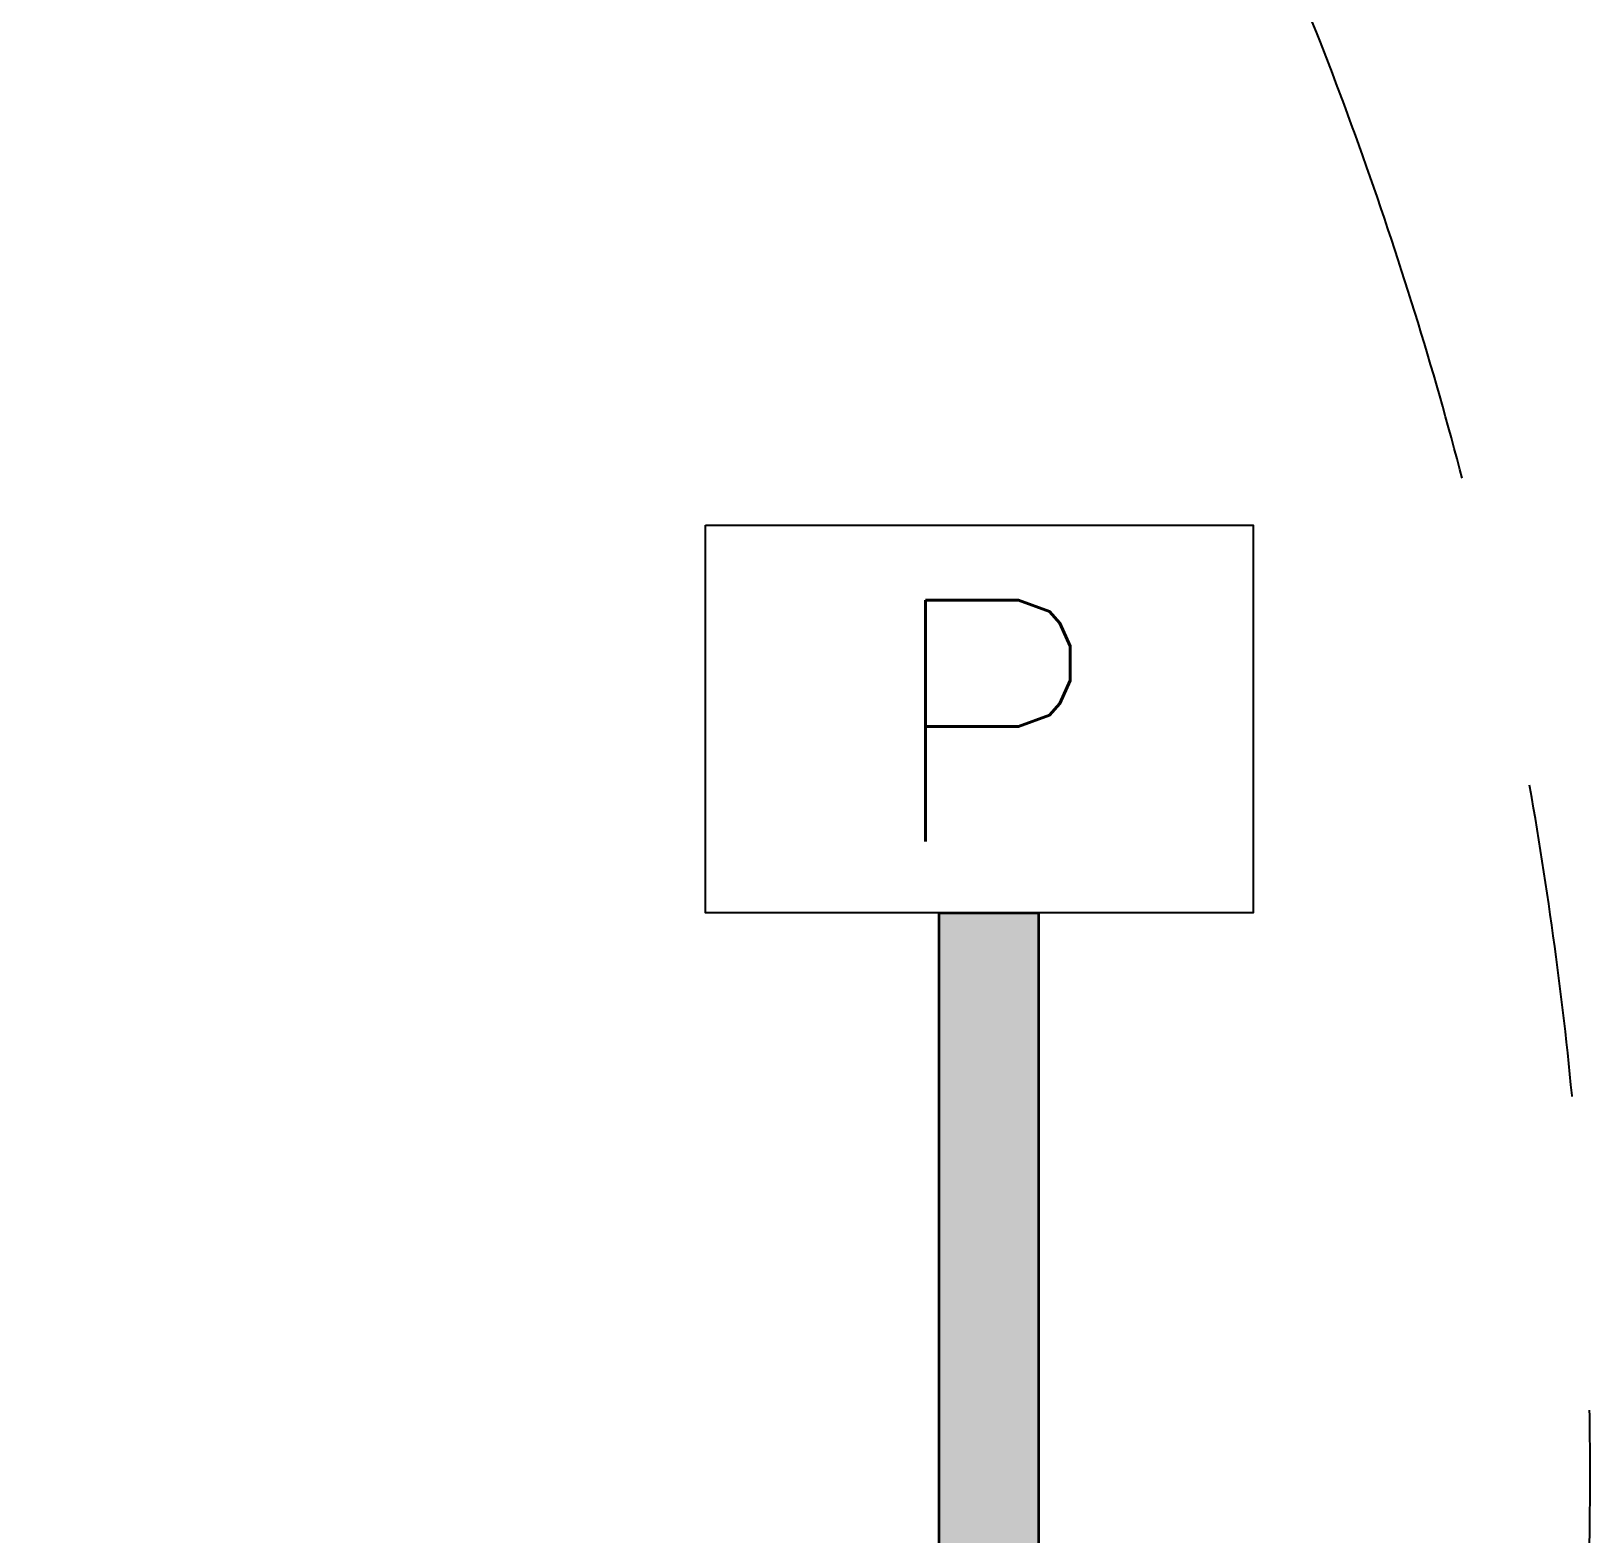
# Model space of a CAD drawing. Header units: millimetres. Extents: x -5 to 1510635, y -6 to 71285.
# Drawn here: x 1277114 to 1278353, y 12165 to 13360 of the extents above; entities that cross this region are included whole.
import ezdxf
from ezdxf.enums import TextEntityAlignment as Align

# ---------------------------------------------------------------- set-up
doc = ezdxf.new("R2010")
doc.units = ezdxf.units.MM
doc.header["$LTSCALE"] = 1000
doc.linetypes.add('HIDDEN', pattern=[0.375, 0.25, -0.125])
doc.linetypes.add('PHANTOM', pattern=[2.5, 1.25, -0.25, 0.25, -0.25, 0.25, -0.25])
for name, color, linetype in [('2', 42, 'Continuous'), ('3', 3, 'Continuous'), ('MP-4', 4, 'HIDDEN')]:
    doc.layers.add(name, color=color, linetype=linetype)
doc.layers.add('S-COLS', color=5, linetype='Continuous', lineweight=35)
doc.styles.add('ROMANS', font='ROMANS.shx')

# ---------------------------------------------------------------- blocks, each defined once
blk = doc.blocks.new('12323398760')
at = {"layer": '3', "linetype": 'ByBlock'}
blk.add_hatch(color=1, dxfattribs=at).paths.add_polyline_path([(-170.4, -809.7), (-170.4, 0), (-249.6, 0), (-249.6, -809.7), (-317.2, -809.7), (-210, -1012.6), (-102.9, -809.7)])
at = {"layer": '2', "const_width": 50}
blk.add_lwpolyline([(-285, -1012.6, 1), (-135, -1012.6, 1)], format="xyb", close=True, dxfattribs=at)
at = {"layer": '3', "color": 2, "linetype": 'ByBlock'}
blk.add_lwpolyline([(-435.6, 308.4), (0, 308.4), (0, 0), (-435.6, 0)], close=True, dxfattribs=at)
at = {"layer": 'S-COLS', "color": 2, "linetype": 'ByBlock'}
for p, q in [((-249.6, -809.7), (-249.6, 0)), ((-249.6, 0), (-170.4, 0)), ((-170.4, -809.7), (-170.4, 0)), ((-210, -1012.6), (-317.2, -809.7)), ((-317.2, -809.7), (-249.6, -809.7)), ((-210, -1012.6), (-102.9, -809.7)), ((-102.9, -809.7), (-170.4, -809.7))]:
    blk.add_line(p, q, dxfattribs=at)
at = {"layer": '3', "style": 'ROMANS'}
blk.add_text('P', height=192, dxfattribs=at).set_placement((-207.2, 152.8, -36432.5), align=Align.MIDDLE)

msp = doc.modelspace()

# ---------------------------------------------------------------- linework, layer by layer
at = {"layer": '2', "color": 6, "linetype": 'PHANTOM'}
msp.add_arc((1275218.259, 12212.212), 3135.026, 146.209252, 107.895356, dxfattribs=at)

# ---------------------------------------------------------------- block references
at = {"layer": 'MP-4', "linetype": 'ByBlock'}
msp.add_blockref('12323398760', (1278085.655, 12659.01), dxfattribs=at)

doc.saveas('drawing.dxf')
